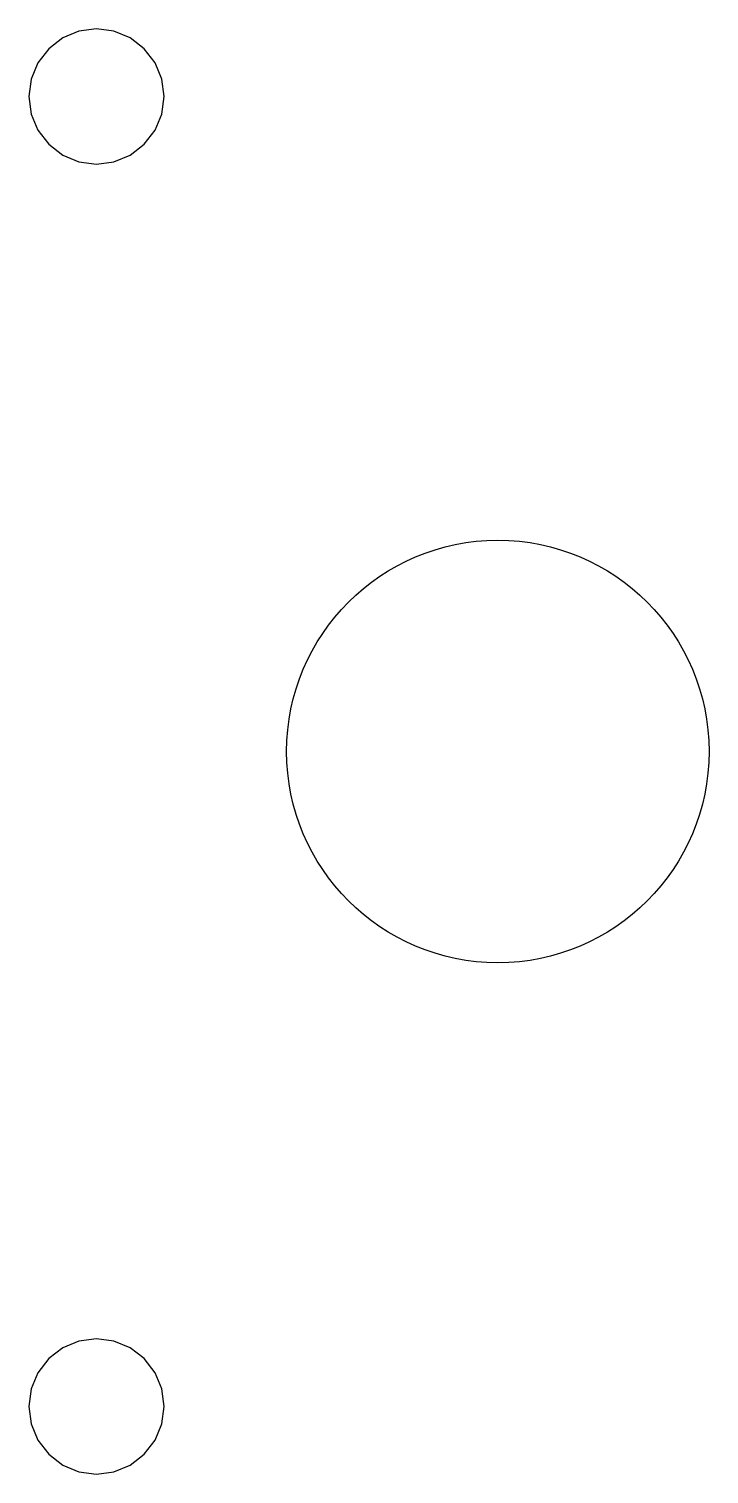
# Model space of a CAD drawing. Header units: millimetres. Extents: x 22.8 to 38.9, y 3.3 to 37.5.
import ezdxf

# ---------------------------------------------------------------- set-up
doc = ezdxf.new("R2010")
doc.units = ezdxf.units.MM

msp = doc.modelspace()

# ---------------------------------------------------------------- linework, layer by layer
for p, q in [((23.938, 37.408), (23.552, 37.248)), ((24.352, 37.462), (23.938, 37.408)), ((24.766, 37.408), (24.352, 37.462)), ((25.152, 37.248), (24.766, 37.408)), ((23.221, 36.994), (22.967, 36.662)), ((23.552, 37.248), (23.221, 36.994)), ((25.484, 36.994), (25.152, 37.248)), ((25.738, 36.662), (25.484, 36.994)), ((22.967, 36.662), (22.807, 36.276)), ((25.898, 36.276), (25.738, 36.662)), ((22.807, 36.276), (22.752, 35.862)), ((25.952, 35.862), (25.898, 36.276)), ((22.752, 35.862), (22.807, 35.448)), ((25.898, 35.448), (25.952, 35.862)), ((22.807, 35.448), (22.967, 35.062)), ((25.738, 35.062), (25.898, 35.448)), ((22.967, 35.062), (23.221, 34.731)), ((25.484, 34.731), (25.738, 35.062)), ((23.221, 34.731), (23.552, 34.477)), ((25.152, 34.477), (25.484, 34.731)), ((23.552, 34.477), (23.938, 34.317)), ((23.938, 34.317), (24.352, 34.262)), ((24.352, 34.262), (24.766, 34.317)), ((24.766, 34.317), (25.152, 34.477)), ((23.552, 6.248), (23.221, 5.994)), ((23.938, 6.408), (23.552, 6.248)), ((24.352, 6.462), (23.938, 6.408)), ((24.766, 6.408), (24.352, 6.462)), ((25.152, 6.248), (24.766, 6.408)), ((25.484, 5.994), (25.152, 6.248)), ((23.221, 5.994), (22.967, 5.662)), ((25.738, 5.662), (25.484, 5.994)), ((22.967, 5.662), (22.807, 5.276)), ((25.898, 5.276), (25.738, 5.662)), ((22.807, 5.276), (22.752, 4.862)), ((25.952, 4.862), (25.898, 5.276)), ((22.752, 4.862), (22.807, 4.448)), ((25.898, 4.448), (25.952, 4.862)), ((22.807, 4.448), (22.967, 4.062)), ((25.738, 4.062), (25.898, 4.448)), ((22.967, 4.062), (23.221, 3.731)), ((25.484, 3.731), (25.738, 4.062)), ((23.221, 3.731), (23.552, 3.477)), ((23.552, 3.477), (23.938, 3.317)), ((24.766, 3.317), (25.152, 3.477)), ((25.152, 3.477), (25.484, 3.731)), ((23.938, 3.317), (24.352, 3.262)), ((24.352, 3.262), (24.766, 3.317))]:
    msp.add_line(p, q)
msp.add_circle((33.852, 20.362), 5)

doc.saveas('drawing.dxf')
